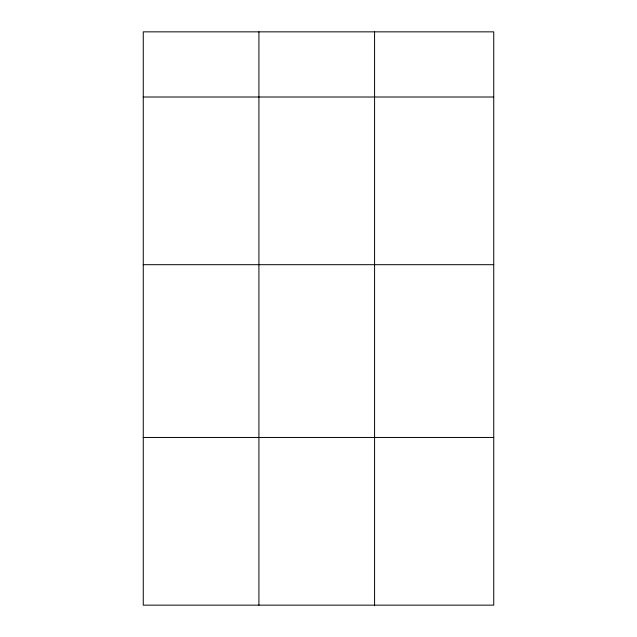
<?xml version="1.0" encoding="UTF-8"?>
<svg xmlns="http://www.w3.org/2000/svg" width="637" height="637" viewBox="0 0 637 637"><rect width="100%" height="100%" fill="white"/><g stroke="black" fill="none" stroke-linecap="round" stroke-linejoin="round"><path stroke-width="0.96" d="M493.739 264.689L493.739 31.85L143.261 31.85L143.261 605.15L493.739 605.15L493.739 264.689L143.261 264.689M143.261 97.007L493.739 97.007M143.261 437.46L493.739 437.46M374.58 31.85L374.58 605.15M258.917 31.85L258.917 605.15"/></g></svg>
